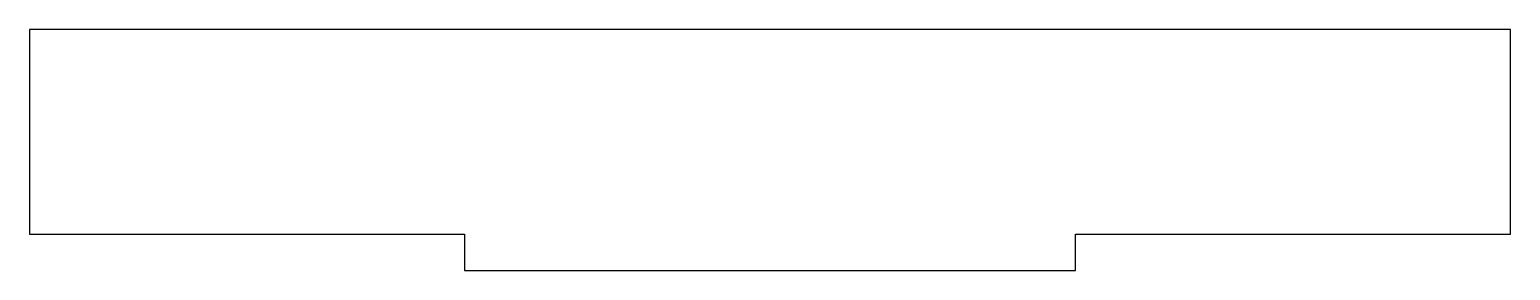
# Paper-space layout '_Front' of a CAD drawing. Header units: millimetres. Extents: x -62 to 62, y -12 to 8.
import ezdxf

# ---------------------------------------------------------------- set-up
doc = ezdxf.new("R2010")
doc.units = ezdxf.units.MM

psp = doc.layouts.new('_Front')

# ---------------------------------------------------------------- linework, layer by layer
at = {"color": 7, "linetype": 'Continuous', "lineweight": 25}
for p, q in [((-61.5, 8.5), (-61.5, -8.5)), ((61.5, 8.5), (-61.5, 8.5)), ((61.5, -8.5), (61.5, 8.5)), ((-61.5, -8.5), (-25.39, -8.5)), ((-25.39, -8.5), (-25.39, -11.5)), ((25.39, -8.5), (61.5, -8.5)), ((25.39, -11.5), (25.39, -8.5)), ((-25.39, -11.5), (25.39, -11.5))]:
    psp.add_line(p, q, dxfattribs=at)

doc.saveas('drawing.dxf')
